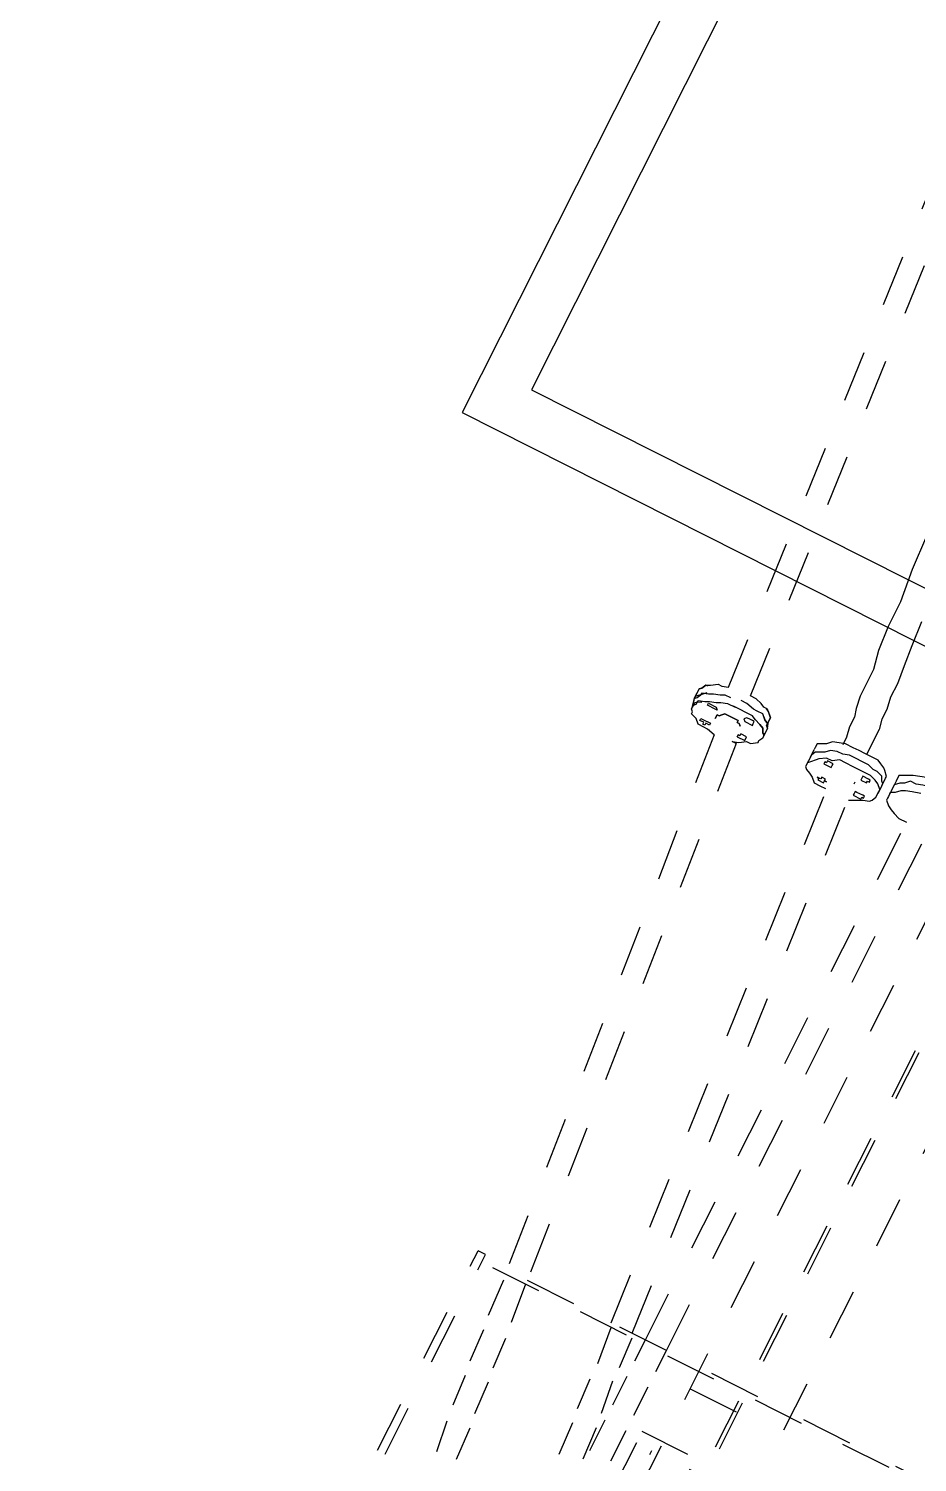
# Model space of a CAD drawing. Header units: metres. Extents: x 0 to 547597, y 0 to 1844684.
# Drawn here: x 543416.747 to 543418.47, y 1844509.148 to 1844511.928 of the extents above; entities that cross this region are included whole.
import ezdxf

# ---------------------------------------------------------------- set-up
doc = ezdxf.new("R2010")
doc.units = ezdxf.units.M
doc.linetypes.add('DASHED', pattern=[0.75, 0.5, -0.25])
for name, color, linetype in [('5_Thep', 4, 'Continuous'), ('TB220kVtuonglai', 8, 'DASHED'), ('TUONG RAO', 61, 'Continuous')]:
    doc.layers.add(name, color=color, linetype=linetype)

# ---------------------------------------------------------------- blocks, each defined once
blk = doc.blocks.new('MBA220-MB')
at = {"color": 1}
for points in [[(4938.9, 1293.6), (4938.9, -1301.9)], [(4947.1, -417.4), (4947.1, -541.4)], [(4947.1, -607.5), (4947.1, -731.5)], [(5773.7, -830.7), (5773.7, -632.3), (2508.7, -632.3), (2508.7, -830.7), (5773.7, -830.7)], [(4984.3, -830.7), (4984.3, -632.3)], [(5124.9, -661.3), (5124.9, -843.1)], [(5133.1, -661.3), (5133.1, -843.1)], [(4302.4, -727.4), (4178.4, -727.4)], [(4302.4, -735.7), (4178.4, -735.7)], [(4492.5, -727.4), (4368.5, -727.4)], [(4492.5, -735.7), (4368.5, -735.7)], [(4682.6, -727.4), (4558.6, -727.4)], [(4682.6, -735.7), (4558.6, -735.7)], [(4872.7, -727.4), (4748.8, -727.4)], [(4872.7, -735.7), (4748.8, -735.7)], [(5062.9, -727.4), (4938.9, -727.4)], [(5062.9, -735.7), (4938.9, -735.7)], [(5100.1, -777), (5100.1, -876.2)], [(4947.1, -797.7), (4947.1, -921.6)], [(3744.5, -855.5), (3740.3, -859.7), (3732.1, -863.8), (3727.9, -867.9), (3723.8, -876.2), (3719.7, -884.5), (3719.7, -896.8), (3715.5, -913.4), (3715.5, -925.8), (3719.7, -938.2), (3719.7, -954.7), (3723.8, -967.1), (3727.9, -979.5), (3732.1, -987.8), (3736.2, -996), (3740.3, -1004.3), (3752.7, -1004.3), (3756.8, -1004.3)], [(3761, -855.5), (3752.7, -855.5), (3748.6, -863.8), (3744.5, -867.9), (3740.3, -876.2), (3736.2, -884.5), (3732.1, -896.8), (3732.1, -938.2), (3736.2, -954.7), (3740.3, -967.1), (3740.3, -979.5), (3748.6, -987.8), (3752.7, -996), (3761, -1004.3), (3765.1, -1004.3), (3773.4, -1004.3)], [(3752.7, -950.6), (3756.8, -967.1), (3761, -979.5), (3765.1, -987.8), (3773.4, -996), (3777.5, -1004.3), (3785.8, -1004.3), (3789.9, -1004.3), (3794, -1004.3), (3802.3, -996), (3806.4, -987.8), (3810.6, -979.5), (3814.7, -967.1), (3814.7, -950.6)], [(5133.1, -843.1), (5124.9, -843.1)], [(5224, -876.2), (5100.1, -876.2)], [(4938.9, -905.1), (3773.4, -905.1)], [(4984.3, -905.1), (4938.9, -905.1)], [(5079.4, -905.1), (5017.4, -905.1)], [(5178.6, -905.1), (5112.5, -905.1)], [(4938.9, -950.6), (3773.4, -950.6)], [(4984.3, -950.6), (4938.9, -950.6)], [(5009.1, -971.2), (4947.1, -975.4)], [(5079.4, -950.6), (5017.4, -950.6)], [(5104.2, -963), (5038.1, -971.2)], [(5178.6, -950.6), (5112.5, -950.6)], [(5199.2, -954.7), (5133.1, -958.8)], [(4938.9, -979.5), (3789.9, -1074.6)], [(4947.1, -987.8), (4947.1, -1111.8)], [(5211.6, -1000.2), (5145.5, -1004.3)], [(3756.8, -1025), (3752.7, -1025), (3744.5, -1033.2), (3740.3, -1037.4), (3736.2, -1045.6), (3732.1, -1053.9), (3732.1, -1066.3), (3732.1, -1082.8), (3732.1, -1095.2), (3732.1, -1107.6), (3732.1, -1124.2), (3736.2, -1136.6), (3740.3, -1149), (3748.6, -1157.2), (3752.7, -1165.5), (3756.8, -1173.8), (3765.1, -1173.8), (3769.2, -1173.8)], [(3773.4, -1025), (3769.2, -1025), (3765.1, -1029.1), (3756.8, -1033.2), (3752.7, -1045.6), (3752.7, -1053.9), (3748.6, -1066.3), (3748.6, -1107.6), (3752.7, -1120), (3752.7, -1132.4), (3756.8, -1144.8), (3765.1, -1153.1), (3769.2, -1161.4), (3773.4, -1169.6), (3781.6, -1173.8), (3785.8, -1173.8), (3769.2, -1173.8)], [(3773.4, -1025), (3769.2, -1025), (3765.1, -1029.1), (3756.8, -1033.2), (3752.7, -1045.6), (3752.7, -1053.9), (3748.6, -1066.3), (3748.6, -1107.6), (3752.7, -1120), (3752.7, -1132.4), (3756.8, -1144.8), (3765.1, -1153.1), (3769.2, -1161.4), (3773.4, -1169.6), (3781.6, -1173.8), (3785.8, -1173.8)], [(3756.8, -1004.3), (3785.8, -1004.3)], [(3773.4, -1025), (3756.8, -1025)], [(3827.1, -1070.4), (3818.8, -1053.9), (3814.7, -1045.6), (3810.6, -1033.2), (3806.4, -1029.1), (3798.2, -1025), (3785.8, -1025), (3781.6, -1025), (3773.4, -1033.2), (3769.2, -1041.5), (3765.1, -1053.9), (3765.1, -1066.3), (3765.1, -1091.1), (3765.1, -1107.6), (3765.1, -1120), (3773.4, -1132.4), (3773.4, -1144.8), (3781.6, -1157.2), (3785.8, -1161.4), (3794, -1169.6), (3798.2, -1173.8), (3806.4, -1173.8), (3810.6, -1169.6), (3814.7, -1161.4), (3818.8, -1153.1), (3827.1, -1144.8), (3827.1, -1132.4), (3827.1, -1120)], [(3773.4, -1025), (3789.9, -1025)], [(4938.9, -1025), (3794, -1120)], [(5021.5, -1012.6), (4947.1, -1020.8)], [(5116.6, -1008.4), (5054.6, -1012.6)], [(3777.5, -1066.3), (3781.6, -1066.3), (3781.6, -1053.9), (3777.5, -1053.9), (3777.5, -1049.8), (3773.4, -1049.8), (3773.4, -1053.9), (3773.4, -1066.3), (3773.4, -1066.3), (3777.5, -1066.3)], [(3810.6, -1066.3), (3810.6, -1066.3), (3814.7, -1066.3), (3814.7, -1049.8), (3810.6, -1049.8), (3810.6, -1045.6), (3806.4, -1045.6), (3806.4, -1049.8), (3806.4, -1049.8), (3806.4, -1062.2), (3806.4, -1062.2), (3806.4, -1066.3), (3810.6, -1066.3)], [(3455.1, -1099.4), (3504.7, -1095.2), (3546.1, -1091.1), (3583.3, -1087), (3612.2, -1087), (3637, -1082.8), (3657.7, -1082.8), (3678.3, -1078.7), (3690.7, -1078.7), (3715.5, -1078.7), (3732.1, -1078.7)], [(3794, -1074.6), (3789.9, -1074.6)], [(3302.2, -1165.5), (3372.5, -1161.4), (3438.6, -1153.1), (3492.3, -1153.1), (3541.9, -1149), (3579.1, -1140.7), (3612.2, -1140.7), (3637, -1140.7), (3661.8, -1136.6), (3678.3, -1132.4), (3699, -1132.4), (3719.7, -1128.3), (3736.2, -1128.3)], [(3785.8, -1144.8), (3785.8, -1144.8), (3785.8, -1128.3), (3785.8, -1128.3), (3785.8, -1128.3), (3781.6, -1128.3), (3781.6, -1128.3), (3777.5, -1128.3), (3777.5, -1140.7), (3781.6, -1140.7), (3781.6, -1144.8), (3785.8, -1144.8)], [(3814.7, -1144.8), (3814.7, -1140.7), (3818.8, -1140.7), (3818.8, -1128.3), (3814.7, -1128.3), (3814.7, -1124.2), (3814.7, -1124.2), (3814.7, -1128.3), (3810.6, -1128.3), (3810.6, -1136.6), (3814.7, -1136.6), (3814.7, -1140.7), (3814.7, -1140.7), (3814.7, -1144.8)], [(3785.8, -1173.8), (3802.3, -1173.8)], [(4947.1, -1177.9), (4947.1, -1301.9)], [(5058.7, -1194.4), (5120.7, -1190.3)], [(5149.7, -1186.2), (5215.8, -1182)], [(5244.7, -1177.9), (5310.8, -1173.8)], [(3827.1, -1314.3), (4938.9, -1206.8)], [(4947.1, -1206.8), (5025.7, -1198.6)], [(5253, -1223.4), (5315, -1215.1)], [(4959.5, -1248.2), (5033.9, -1244)], [(5062.9, -1239.9), (5129, -1235.8)], [(5157.9, -1231.6), (5219.9, -1227.5)], [(3761, -1277.1), (3752.7, -1277.1), (3748.6, -1281.2), (3740.3, -1289.5), (3740.3, -1297.7), (3736.2, -1306), (3732.1, -1318.4), (3732.1, -1330.8)], [(3740.3, -1293.6), (3744.5, -1285.3), (3748.6, -1281.2), (3752.7, -1277.1), (3761, -1277.1)], [(3773.4, -1272.9), (3769.2, -1277.1), (3765.1, -1277.1), (3761, -1285.3), (3752.7, -1293.6), (3752.7, -1306), (3752.7, -1314.3), (3748.6, -1330.8), (3748.6, -1343.2)], [(3773.4, -1272.9), (3769.2, -1277.1), (3765.1, -1277.1), (3761, -1285.3), (3752.7, -1293.6), (3752.7, -1306), (3752.7, -1314.3), (3748.6, -1330.8), (3748.6, -1343.2)], [(3756.8, -1289.5), (3761, -1285.3), (3765.1, -1277.1), (3769.2, -1277.1), (3773.4, -1272.9)], [(3756.8, -1289.5), (3761, -1285.3), (3765.1, -1277.1), (3769.2, -1277.1), (3773.4, -1272.9)], [(3773.4, -1272.9), (3761, -1277.1)], [(3773.4, -1272.9), (3761, -1277.1)], [(3827.1, -1322.5), (3823, -1310.1), (3814.7, -1297.7), (3814.7, -1289.5), (3806.4, -1277.1), (3802.3, -1277.1), (3794, -1272.9), (3785.8, -1272.9), (3785.8, -1277.1), (3777.5, -1281.2), (3773.4, -1289.5), (3769.2, -1301.9), (3765.1, -1310.1), (3765.1, -1351.5)], [(3773.4, -1272.9), (3789.9, -1272.9)], [(3773.4, -1289.5), (3777.5, -1281.2), (3785.8, -1277.1), (3789.9, -1272.9)], [(3773.4, -1272.9), (3789.9, -1272.9)], [(3831.2, -1359.7), (4930.6, -1252.3)], [(3777.5, -1322.5), (3781.6, -1318.4), (3781.6, -1301.9), (3777.5, -1301.9), (3777.5, -1301.9), (3773.4, -1301.9), (3773.4, -1306), (3773.4, -1306), (3773.4, -1310.1), (3773.4, -1310.1), (3773.4, -1318.4), (3777.5, -1322.5)], [(3810.6, -1318.4), (3814.7, -1318.4), (3814.7, -1301.9), (3806.4, -1301.9), (3806.4, -1314.3), (3810.6, -1314.3), (3810.6, -1318.4)], [(4930.6, -1301.9), (4930.6, -1318.4)], [(5963.8, -1301.9), (5963.8, -1318.4), (4930.6, -1318.4)], [(5963.8, -1301.9), (4930.6, -1301.9)], [(3732.1, -1330.8), (2483.9, -1434.1)], [(3794, -1322.5), (3794, -1322.5), (3789.9, -1326.7), (3789.9, -1330.8), (3785.8, -1330.8), (3785.8, -1359.7), (3789.9, -1363.9), (3789.9, -1363.9), (3794, -1368), (3794, -1372.1), (3802.3, -1372.1)], [(3802.3, -1372.1), (3794, -1372.1), (3794, -1368), (3789.9, -1363.9), (3789.9, -1363.9), (3785.8, -1359.7), (3785.8, -1330.8), (3789.9, -1330.8), (3789.9, -1326.7), (3794, -1322.5), (3794, -1322.5)], [(3814.7, -1318.4), (3810.6, -1318.4)], [(3827.1, -1314.3), (3827.1, -1322.5)], [(3831.2, -1359.7), (3827.1, -1376.3), (3827.1, -1384.5), (3827.1, -1396.9), (3818.8, -1405.2), (3814.7, -1417.6), (3810.6, -1417.6), (3806.4, -1421.7), (3798.2, -1421.7), (3794, -1417.6), (3785.8, -1417.6), (3781.6, -1405.2), (3777.5, -1396.9), (3773.4, -1384.5), (3769.2, -1376.3), (3765.1, -1363.9), (3765.1, -1347.3)], [(3736.2, -1376.3), (2488, -1479.6)], [(3773.4, -1425.9), (3765.1, -1425.9), (3761, -1421.7), (3752.7, -1417.6), (3748.6, -1409.3), (3740.3, -1396.9), (3740.3, -1388.7), (3736.2, -1376.3)], [(3785.8, -1425.9), (3781.6, -1421.7), (3773.4, -1417.6), (3769.2, -1417.6), (3765.1, -1405.2), (3761, -1396.9), (3756.8, -1384.5), (3752.7, -1376.3), (3752.7, -1363.9)], [(3773.4, -1425.9), (3785.8, -1425.9), (3781.6, -1421.7), (3773.4, -1417.6), (3769.2, -1417.6), (3765.1, -1405.2), (3761, -1396.9), (3756.8, -1384.5), (3752.7, -1376.3), (3752.7, -1363.9)], [(3785.8, -1376.3), (3785.8, -1380.4), (3785.8, -1380.4), (3785.8, -1396.9), (3785.8, -1396.9), (3781.6, -1396.9), (3781.6, -1380.4), (3785.8, -1376.3)], [(3814.7, -1376.3), (3814.7, -1376.3)], [(3814.7, -1376.3), (3818.8, -1376.3), (3818.8, -1384.5), (3823, -1384.5), (3823, -1388.7), (3818.8, -1388.7), (3818.8, -1396.9), (3814.7, -1396.9), (3814.7, -1392.8), (3814.7, -1392.8), (3814.7, -1376.3), (3814.7, -1376.3)], [(3827.1, -1376.3), (3827.1, -1372.1)], [(3752.7, -1413.5), (3752.7, -1417.6), (3761, -1421.7), (3765.1, -1425.9), (3773.4, -1425.9)], [(3765.1, -1409.3), (3773.4, -1417.6), (3777.5, -1421.7), (3781.6, -1425.9), (3785.8, -1425.9)], [(3765.1, -1409.3), (3773.4, -1417.6), (3777.5, -1421.7), (3781.6, -1425.9), (3785.8, -1425.9)], [(3785.8, -1409.3), (3789.9, -1417.6), (3794, -1421.7), (3802.3, -1421.7)], [(3785.8, -1425.9), (3773.4, -1425.9)], [(3785.8, -1425.9), (3802.3, -1421.7)], [(3785.8, -1425.9), (3806.4, -1421.7)]]:
    blk.add_lwpolyline(points, dxfattribs=at)
blk = doc.blocks.new('mb moiTQK')
at = {"layer": 'TUONG RAO'}
for p, q in [((-16.6581, -84.4878), (-16.6581, -83.3409)), ((-16.5581, -84.5878), (-16.5581, -83.3409)), ((-17.7705, -84.4878), (-16.6581, -84.4878)), ((-17.7708, -84.5878), (-16.5581, -84.5878))]:
    blk.add_line(p, q, dxfattribs=at)
at = {"layer": 'TB220kVtuonglai', "ltscale": 3000, "xscale": 0.001, "yscale": 0.001, "zscale": 0.001}
blk.add_blockref('MBA220-MB', (-20.0517, -82.5102), dxfattribs=at)
blk = doc.blocks.new('ACAD-DinhViTuyenDz220kV')
blk.add_circle((543470.1879, 1844560.0696), 117.5514)
at = {"layer": '5_Thep', "rotation": 243.2403583287449}
blk.add_blockref('mb moiTQK', (543485.661, 1844458.313), dxfattribs=at)

msp = doc.modelspace()

# ---------------------------------------------------------------- block references
msp.add_blockref('ACAD-DinhViTuyenDz220kV', (0, 0))

doc.saveas('drawing.dxf')
